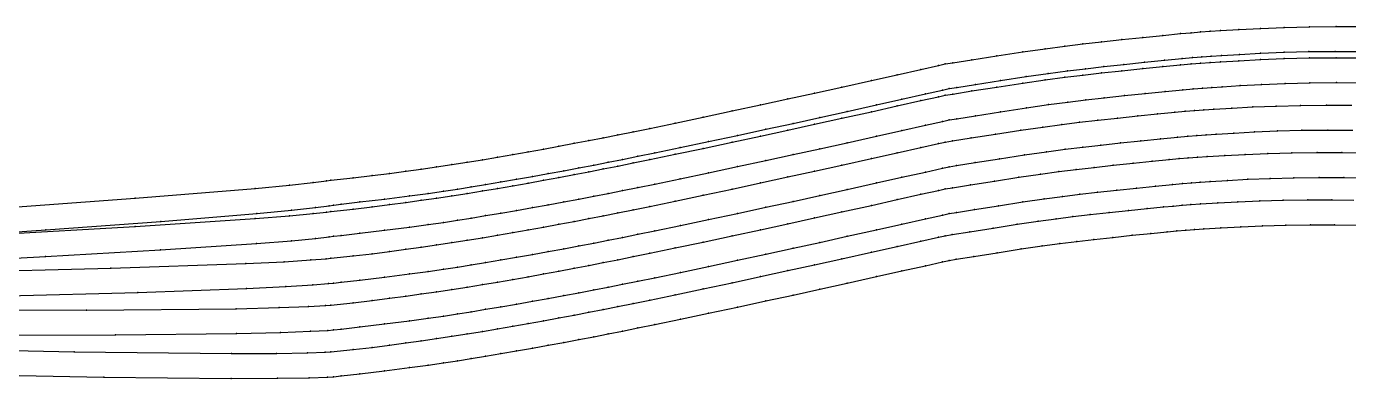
# Model space of a CAD drawing. Extents: x 50 to 2594, y 47 to 2136.
# Drawn here: x 1322.2 to 1745.8, y 1475.4 to 1588.2 of the extents above; entities that cross this region are included whole.
import ezdxf

# ---------------------------------------------------------------- set-up
doc = ezdxf.new("R2010")
doc.units = 0

# ---------------------------------------------------------------- blocks, each defined once
blk = doc.blocks.new('837.ESPALDA_XS')
at = {"layer": '1'}
blk.add_lwpolyline([(1293.245, 1520.564), (1328.381, 1522.999), (1365.248, 1525.706), (1395.982, 1528.232), (1407.129, 1529.321), (1414.771, 1530.176), (1419.167, 1530.735), (1420.574, 1530.935), (1422.998, 1531.217), (1429.064, 1531.933), (1436.964, 1532.885), (1444.891, 1533.877), (1450.867, 1534.678), (1455.848, 1535.399), (1460.289, 1536.089), (1464.646, 1536.797), (1469.282, 1537.561), (1474.181, 1538.379), (1479.236, 1539.239), (1484.339, 1540.129), (1489.39, 1541.039), (1494.357, 1541.957), (1499.214, 1542.875), (1503.939, 1543.782), (1508.546, 1544.679), (1513.203, 1545.598), (1518.116, 1546.586), (1523.493, 1547.684), (1531.702, 1549.39), (1540.682, 1551.281), (1549.976, 1553.26), (1559.133, 1555.23), (1567.833, 1557.123), (1576.353, 1558.995), (1585.106, 1560.933), (1594.504, 1563.025), (1602.681, 1564.849), (1610.204, 1566.528), (1615.714, 1567.759), (1617.853, 1568.237), (1620.251, 1568.622), (1626.302, 1569.583), (1634.289, 1570.834), (1642.496, 1572.084), (1649.605, 1573.111), (1655.757, 1573.934), (1661.504, 1574.637), (1667.397, 1575.306), (1673.824, 1576.004), (1680.465, 1576.702), (1686.836, 1577.348), (1692.453, 1577.889), (1695.788, 1578.188), (1698.801, 1578.434), (1701.788, 1578.652), (1705.047, 1578.868), (1710.842, 1579.219), (1717.629, 1579.572), (1725.135, 1579.88), (1733.085, 1580.093), (1741.522, 1580.18), (1749.704, 1580.154)], dxfattribs=at)
at = {"layer": '14'}
blk.add_lwpolyline([(1312.016, 1529.877), (1357.076, 1533.118), (1395.498, 1536.229), (1406.499, 1537.303), (1414.039, 1538.146), (1418.374, 1538.697), (1419.762, 1538.894), (1426.864, 1539.653), (1432.988, 1540.373), (1438.506, 1541.08), (1443.788, 1541.801), (1448.623, 1542.483), (1453.53, 1543.195), (1458.468, 1543.935), (1463.398, 1544.699), (1468.288, 1545.487), (1473.156, 1546.298), (1478.027, 1547.137), (1482.928, 1548.004), (1487.871, 1548.9), (1492.809, 1549.813), (1497.681, 1550.731), (1502.426, 1551.638), (1507.03, 1552.532), (1511.663, 1553.447), (1516.54, 1554.428), (1521.878, 1555.52), (1530.056, 1557.22), (1539.016, 1559.107), (1548.297, 1561.083), (1557.442, 1563.05), (1566.134, 1564.94), (1574.657, 1566.812), (1583.44, 1568.756), (1592.908, 1570.861), (1601.183, 1572.704), (1608.812, 1574.404), (1614.408, 1575.651), (1616.581, 1576.136), (1618.995, 1576.522), (1625.085, 1577.487), (1633.128, 1578.742), (1641.397, 1579.999), (1648.626, 1581.04), (1654.876, 1581.873), (1660.705, 1582.584), (1666.667, 1583.259), (1673.156, 1583.961), (1679.855, 1584.663), (1686.283, 1585.311), (1691.957, 1585.855), (1695.349, 1586.158), (1698.417, 1586.406), (1701.462, 1586.627), (1704.784, 1586.844), (1710.682, 1587.196), (1717.582, 1587.55), (1725.204, 1587.859), (1733.267, 1588.074), (1741.805, 1588.163), (1750.086, 1588.139)], dxfattribs=at)
at = {"layer": '2'}
for p in [(1616.581, 1576.136), (1617.853, 1568.237), (1419.762, 1538.894), (1420.574, 1530.935)]:
    blk.add_point(p, dxfattribs=at)
at = {"layer": '3'}
for p in [(1679.855, 1584.663), (1686.283, 1585.311), (1691.957, 1585.855), (1695.349, 1586.158), (1698.417, 1586.406), (1701.462, 1586.627), (1704.784, 1586.844), (1710.682, 1587.196), (1717.582, 1587.55), (1725.204, 1587.859), (1733.267, 1588.074), (1741.805, 1588.163), (1648.626, 1581.04), (1654.876, 1581.873), (1660.705, 1582.584), (1666.667, 1583.259), (1673.156, 1583.961), (1733.085, 1580.093), (1741.522, 1580.18), (1618.995, 1576.522), (1625.085, 1577.487), (1633.128, 1578.742), (1641.397, 1579.999), (1673.824, 1576.004), (1680.465, 1576.702), (1686.836, 1577.348), (1692.453, 1577.889), (1695.788, 1578.188), (1698.801, 1578.434), (1701.788, 1578.652), (1705.047, 1578.868), (1710.842, 1579.219), (1717.629, 1579.572), (1725.135, 1579.88), (1601.183, 1572.704), (1608.812, 1574.404), (1614.408, 1575.651), (1642.496, 1572.084), (1649.605, 1573.111), (1655.757, 1573.934), (1661.504, 1574.637), (1667.397, 1575.306), (1583.44, 1568.756), (1592.908, 1570.861), (1615.714, 1567.759), (1620.251, 1568.622), (1626.302, 1569.583), (1634.289, 1570.834), (1566.134, 1564.94), (1574.657, 1566.812), (1602.681, 1564.849), (1610.204, 1566.528), (1539.016, 1559.107), (1548.297, 1561.083), (1557.442, 1563.05), (1576.353, 1558.995), (1585.106, 1560.933), (1594.504, 1563.025), (1521.878, 1555.52), (1530.056, 1557.22), (1559.133, 1555.23), (1567.833, 1557.123), (1497.681, 1550.731), (1502.426, 1551.638), (1507.03, 1552.532), (1511.663, 1553.447), (1516.54, 1554.428), (1540.682, 1551.281), (1549.976, 1553.26), (1473.156, 1546.298), (1478.027, 1547.137), (1482.928, 1548.004), (1487.871, 1548.9), (1492.809, 1549.813), (1518.116, 1546.586), (1523.493, 1547.684), (1531.702, 1549.39), (1448.623, 1542.483), (1453.53, 1543.195), (1458.468, 1543.935), (1463.398, 1544.699), (1468.288, 1545.487), (1494.357, 1541.957), (1499.214, 1542.875), (1503.939, 1543.782), (1508.546, 1544.679), (1513.203, 1545.598), (1414.039, 1538.146), (1418.374, 1538.697), (1426.864, 1539.653), (1432.988, 1540.373), (1438.506, 1541.08), (1443.788, 1541.801), (1474.181, 1538.379), (1479.236, 1539.239), (1484.339, 1540.129), (1489.39, 1541.039), (1395.498, 1536.229), (1406.499, 1537.303), (1444.891, 1533.877), (1450.867, 1534.678), (1455.848, 1535.399), (1460.289, 1536.089), (1464.646, 1536.797), (1469.282, 1537.561), (1357.076, 1533.118), (1407.129, 1529.321), (1414.771, 1530.176), (1419.167, 1530.735), (1422.998, 1531.217), (1429.064, 1531.933), (1436.964, 1532.885), (1365.248, 1525.706), (1395.982, 1528.232), (1328.381, 1522.999)]:
    blk.add_point(p, dxfattribs=at)
at = {"layer": '4'}
for p in [(1616.581, 1576.136, 5), (1617.853, 1568.237, 5)]:
    blk.add_point(p, dxfattribs=at)
blk = doc.blocks.new('837.ESPALDA_S')
at = {"layer": '1'}
blk.add_lwpolyline([(1293.135, 1512.554), (1328.295, 1514.44), (1365.189, 1516.571), (1395.95, 1518.617), (1407.11, 1519.531), (1414.762, 1520.267), (1419.164, 1520.757), (1420.574, 1520.935), (1422.998, 1521.217), (1429.064, 1521.933), (1436.964, 1522.885), (1444.891, 1523.877), (1450.867, 1524.678), (1455.848, 1525.399), (1460.289, 1526.089), (1464.646, 1526.797), (1469.282, 1527.561), (1474.181, 1528.379), (1479.236, 1529.239), (1484.339, 1530.129), (1489.39, 1531.039), (1494.357, 1531.957), (1499.214, 1532.875), (1503.939, 1533.782), (1508.546, 1534.679), (1513.203, 1535.598), (1518.116, 1536.586), (1523.493, 1537.684), (1531.702, 1539.39), (1540.682, 1541.281), (1549.976, 1543.26), (1559.133, 1545.23), (1567.833, 1547.123), (1576.353, 1548.995), (1585.106, 1550.933), (1594.504, 1553.025), (1602.681, 1554.849), (1610.204, 1556.528), (1615.714, 1557.759), (1617.853, 1558.237), (1620.258, 1558.622), (1626.328, 1559.584), (1634.34, 1560.835), (1642.572, 1562.086), (1649.702, 1563.113), (1655.874, 1563.936), (1661.638, 1564.639), (1667.549, 1565.307), (1673.995, 1566.005), (1680.656, 1566.703), (1687.047, 1567.348), (1692.681, 1567.888), (1696.027, 1568.187), (1699.049, 1568.432), (1702.045, 1568.65), (1705.313, 1568.865), (1711.126, 1569.215), (1717.934, 1569.567), (1725.462, 1569.872), (1733.436, 1570.083), (1741.899, 1570.166), (1750.105, 1570.138)], dxfattribs=at)
at = {"layer": '14'}
blk.add_lwpolyline([(1312.007, 1521.569), (1357.062, 1524.104), (1395.486, 1526.611), (1406.491, 1527.512), (1414.034, 1528.236), (1418.373, 1528.719), (1419.762, 1528.894), (1426.864, 1529.653), (1432.988, 1530.373), (1438.506, 1531.08), (1443.788, 1531.801), (1448.623, 1532.483), (1453.53, 1533.195), (1458.468, 1533.935), (1463.398, 1534.699), (1468.288, 1535.487), (1473.156, 1536.298), (1478.027, 1537.137), (1482.928, 1538.004), (1487.871, 1538.9), (1492.809, 1539.813), (1497.681, 1540.731), (1502.426, 1541.638), (1507.03, 1542.532), (1511.663, 1543.447), (1516.54, 1544.428), (1521.878, 1545.52), (1530.056, 1547.22), (1539.016, 1549.107), (1548.297, 1551.083), (1557.442, 1553.05), (1566.134, 1554.94), (1574.657, 1556.812), (1583.44, 1558.756), (1592.908, 1560.861), (1601.183, 1562.704), (1608.812, 1564.404), (1614.408, 1565.651), (1616.581, 1566.136), (1618.995, 1566.522), (1625.085, 1567.487), (1633.128, 1568.742), (1641.397, 1569.999), (1648.626, 1571.04), (1654.876, 1571.873), (1660.705, 1572.584), (1666.667, 1573.259), (1673.156, 1573.961), (1679.855, 1574.663), (1686.283, 1575.311), (1691.957, 1575.855), (1695.349, 1576.158), (1698.417, 1576.406), (1701.462, 1576.627), (1704.784, 1576.844), (1710.682, 1577.196), (1717.582, 1577.55), (1725.204, 1577.859), (1733.267, 1578.074), (1741.805, 1578.163), (1750.086, 1578.139)], dxfattribs=at)
at = {"layer": '2'}
for p in [(1616.581, 1566.136), (1617.853, 1558.237), (1419.762, 1528.894), (1420.574, 1520.935)]:
    blk.add_point(p, dxfattribs=at)
at = {"layer": '3'}
for p in [(1691.957, 1575.855), (1695.349, 1576.158), (1698.417, 1576.406), (1701.462, 1576.627), (1704.784, 1576.844), (1710.682, 1577.196), (1717.582, 1577.55), (1725.204, 1577.859), (1733.267, 1578.074), (1741.805, 1578.163), (1654.876, 1571.873), (1660.705, 1572.584), (1666.667, 1573.259), (1673.156, 1573.961), (1679.855, 1574.663), (1686.283, 1575.311), (1625.085, 1567.487), (1633.128, 1568.742), (1641.397, 1569.999), (1648.626, 1571.04), (1692.681, 1567.888), (1696.027, 1568.187), (1699.049, 1568.432), (1702.045, 1568.65), (1705.313, 1568.865), (1711.126, 1569.215), (1717.934, 1569.567), (1725.462, 1569.872), (1733.436, 1570.083), (1741.899, 1570.166), (1608.812, 1564.404), (1614.408, 1565.651), (1618.995, 1566.522), (1655.874, 1563.936), (1661.638, 1564.639), (1667.549, 1565.307), (1673.995, 1566.005), (1680.656, 1566.703), (1687.047, 1567.348), (1592.908, 1560.861), (1601.183, 1562.704), (1626.328, 1559.584), (1634.34, 1560.835), (1642.572, 1562.086), (1649.702, 1563.113), (1566.134, 1554.94), (1574.657, 1556.812), (1583.44, 1558.756), (1602.681, 1554.849), (1610.204, 1556.528), (1615.714, 1557.759), (1620.258, 1558.622), (1548.297, 1551.083), (1557.442, 1553.05), (1585.106, 1550.933), (1594.504, 1553.025), (1530.056, 1547.22), (1539.016, 1549.107), (1567.833, 1547.123), (1576.353, 1548.995), (1507.03, 1542.532), (1511.663, 1543.447), (1516.54, 1544.428), (1521.878, 1545.52), (1549.976, 1543.26), (1559.133, 1545.23), (1482.928, 1538.004), (1487.871, 1538.9), (1492.809, 1539.813), (1497.681, 1540.731), (1502.426, 1541.638), (1531.702, 1539.39), (1540.682, 1541.281), (1458.468, 1533.935), (1463.398, 1534.699), (1468.288, 1535.487), (1473.156, 1536.298), (1478.027, 1537.137), (1503.939, 1533.782), (1508.546, 1534.679), (1513.203, 1535.598), (1518.116, 1536.586), (1523.493, 1537.684), (1426.864, 1529.653), (1432.988, 1530.373), (1438.506, 1531.08), (1443.788, 1531.801), (1448.623, 1532.483), (1453.53, 1533.195), (1484.339, 1530.129), (1489.39, 1531.039), (1494.357, 1531.957), (1499.214, 1532.875), (1395.486, 1526.611), (1406.491, 1527.512), (1414.034, 1528.236), (1418.373, 1528.719), (1455.848, 1525.399), (1460.289, 1526.089), (1464.646, 1526.797), (1469.282, 1527.561), (1474.181, 1528.379), (1479.236, 1529.239), (1357.062, 1524.104), (1422.998, 1521.217), (1429.064, 1521.933), (1436.964, 1522.885), (1444.891, 1523.877), (1450.867, 1524.678), (1365.189, 1516.571), (1395.95, 1518.617), (1407.11, 1519.531), (1414.762, 1520.267), (1419.164, 1520.757), (1328.295, 1514.44)]:
    blk.add_point(p, dxfattribs=at)
at = {"layer": '4'}
for p in [(1616.581, 1566.136, 5), (1617.853, 1558.237, 5)]:
    blk.add_point(p, dxfattribs=at)
blk = doc.blocks.new('837.ESPALDA_M')
at = {"layer": '1'}
blk.add_lwpolyline([(1316.093, 1501.857), (1357.85, 1502.961), (1392.673, 1504.185), (1405.313, 1504.824), (1413.984, 1505.385), (1418.975, 1505.784), (1420.574, 1505.935), (1422.998, 1506.217), (1429.064, 1506.933), (1436.964, 1507.885), (1444.892, 1508.877), (1450.868, 1509.678), (1455.849, 1510.399), (1460.29, 1511.089), (1464.648, 1511.797), (1469.284, 1512.561), (1474.183, 1513.379), (1479.238, 1514.239), (1484.341, 1515.13), (1489.393, 1516.039), (1494.359, 1516.957), (1499.217, 1517.875), (1503.943, 1518.783), (1508.549, 1519.679), (1513.206, 1520.599), (1518.12, 1521.586), (1523.496, 1522.685), (1531.706, 1524.39), (1540.686, 1526.282), (1549.981, 1528.261), (1559.138, 1530.231), (1567.838, 1532.123), (1576.359, 1533.995), (1585.113, 1535.934), (1594.511, 1538.026), (1602.688, 1539.85), (1610.211, 1541.53), (1615.721, 1542.76), (1617.86, 1543.238), (1620.212, 1543.616), (1626.146, 1544.561), (1633.979, 1545.789), (1642.027, 1547.017), (1648.999, 1548.026), (1655.032, 1548.834), (1660.668, 1549.525), (1666.447, 1550.183), (1672.75, 1550.87), (1679.262, 1551.556), (1685.511, 1552.191), (1691.019, 1552.723), (1694.29, 1553.017), (1697.245, 1553.259), (1700.174, 1553.474), (1703.37, 1553.687), (1709.054, 1554.032), (1715.71, 1554.38), (1723.071, 1554.684), (1730.867, 1554.895), (1739.142, 1554.982), (1747.166, 1554.959)], dxfattribs=at)
at = {"layer": '14'}
blk.add_lwpolyline([(1298.59, 1509.456), (1349.237, 1510.718), (1392.442, 1512.183), (1404.821, 1512.809), (1413.312, 1513.357), (1418.197, 1513.746), (1419.762, 1513.894), (1426.864, 1514.653), (1432.988, 1515.373), (1438.506, 1516.08), (1443.788, 1516.801), (1448.623, 1517.483), (1453.53, 1518.195), (1458.468, 1518.935), (1463.398, 1519.699), (1468.288, 1520.487), (1473.156, 1521.298), (1478.028, 1522.137), (1482.928, 1523.004), (1487.871, 1523.9), (1492.809, 1524.813), (1497.681, 1525.731), (1502.426, 1526.638), (1507.03, 1527.532), (1511.663, 1528.447), (1516.54, 1529.428), (1521.878, 1530.52), (1530.056, 1532.22), (1539.016, 1534.107), (1548.297, 1536.083), (1557.442, 1538.05), (1566.134, 1539.94), (1574.657, 1541.812), (1583.44, 1543.756), (1592.908, 1545.861), (1601.183, 1547.704), (1608.812, 1549.404), (1614.408, 1550.651), (1616.581, 1551.136), (1618.937, 1551.514), (1624.88, 1552.462), (1632.728, 1553.695), (1640.798, 1554.929), (1647.852, 1555.952), (1653.952, 1556.77), (1659.64, 1557.469), (1665.459, 1558.133), (1671.791, 1558.825), (1678.329, 1559.515), (1684.602, 1560.154), (1690.139, 1560.69), (1693.449, 1560.988), (1696.443, 1561.234), (1699.414, 1561.451), (1702.657, 1561.667), (1708.413, 1562.016), (1715.148, 1562.368), (1722.586, 1562.676), (1730.455, 1562.893), (1738.788, 1562.987), (1746.87, 1562.972)], dxfattribs=at)
at = {"layer": '2'}
for p in [(1616.581, 1551.136), (1617.86, 1543.238), (1419.762, 1513.894), (1420.574, 1505.935)]:
    blk.add_point(p, dxfattribs=at)
at = {"layer": '3'}
for p in [(1678.329, 1559.515), (1684.602, 1560.154), (1690.139, 1560.69), (1693.449, 1560.988), (1696.443, 1561.234), (1699.414, 1561.451), (1702.657, 1561.667), (1708.413, 1562.016), (1715.148, 1562.368), (1722.586, 1562.676), (1730.455, 1562.893), (1738.788, 1562.987), (1640.798, 1554.929), (1647.852, 1555.952), (1653.952, 1556.77), (1659.64, 1557.469), (1665.459, 1558.133), (1671.791, 1558.825), (1723.071, 1554.684), (1730.867, 1554.895), (1739.142, 1554.982), (1614.408, 1550.651), (1618.937, 1551.514), (1624.88, 1552.462), (1632.728, 1553.695), (1672.75, 1550.87), (1679.262, 1551.556), (1685.511, 1552.191), (1691.019, 1552.723), (1694.29, 1553.017), (1697.245, 1553.259), (1700.174, 1553.474), (1703.37, 1553.687), (1709.054, 1554.032), (1715.71, 1554.38), (1601.183, 1547.704), (1608.812, 1549.404), (1642.027, 1547.017), (1648.999, 1548.026), (1655.032, 1548.834), (1660.668, 1549.525), (1666.447, 1550.183), (1583.44, 1543.756), (1592.908, 1545.861), (1615.721, 1542.76), (1620.212, 1543.616), (1626.146, 1544.561), (1633.979, 1545.789), (1557.442, 1538.05), (1566.134, 1539.94), (1574.657, 1541.812), (1594.511, 1538.026), (1602.688, 1539.85), (1610.211, 1541.53), (1539.016, 1534.107), (1548.297, 1536.083), (1576.359, 1533.995), (1585.113, 1535.934), (1516.54, 1529.428), (1521.878, 1530.52), (1530.056, 1532.22), (1559.138, 1530.231), (1567.838, 1532.123), (1497.681, 1525.731), (1502.426, 1526.638), (1507.03, 1527.532), (1511.663, 1528.447), (1540.686, 1526.282), (1549.981, 1528.261), (1473.156, 1521.298), (1478.028, 1522.137), (1482.928, 1523.004), (1487.871, 1523.9), (1492.809, 1524.813), (1518.12, 1521.586), (1523.496, 1522.685), (1531.706, 1524.39), (1443.788, 1516.801), (1448.623, 1517.483), (1453.53, 1518.195), (1458.468, 1518.935), (1463.398, 1519.699), (1468.288, 1520.487), (1494.359, 1516.957), (1499.217, 1517.875), (1503.943, 1518.783), (1508.549, 1519.679), (1513.206, 1520.599), (1404.821, 1512.809), (1413.312, 1513.357), (1418.197, 1513.746), (1426.864, 1514.653), (1432.988, 1515.373), (1438.506, 1516.08), (1469.284, 1512.561), (1474.183, 1513.379), (1479.238, 1514.239), (1484.341, 1515.13), (1489.393, 1516.039), (1349.237, 1510.718), (1392.442, 1512.183), (1444.892, 1508.877), (1450.868, 1509.678), (1455.849, 1510.399), (1460.29, 1511.089), (1464.648, 1511.797), (1392.673, 1504.185), (1405.313, 1504.824), (1413.984, 1505.385), (1418.975, 1505.784), (1422.998, 1506.217), (1429.064, 1506.933), (1436.964, 1507.885), (1357.85, 1502.961)]:
    blk.add_point(p, dxfattribs=at)
at = {"layer": '4'}
for p in [(1616.581, 1551.136, 5), (1617.86, 1543.238, 5)]:
    blk.add_point(p, dxfattribs=at)
blk = doc.blocks.new('837.ESPALDA_L')
at = {"layer": '1'}
blk.add_lwpolyline([(1304.172, 1489.308), (1350.678, 1489.373), (1389.471, 1489.765), (1403.558, 1490.124), (1413.224, 1490.507), (1418.79, 1490.811), (1420.574, 1490.935), (1422.998, 1491.217), (1429.064, 1491.933), (1436.965, 1492.885), (1444.893, 1493.877), (1450.869, 1494.678), (1455.85, 1495.399), (1460.292, 1496.089), (1464.649, 1496.797), (1469.285, 1497.561), (1474.185, 1498.379), (1479.24, 1499.239), (1484.343, 1500.13), (1489.395, 1501.039), (1494.362, 1501.957), (1499.22, 1502.875), (1503.945, 1503.783), (1508.552, 1504.679), (1513.209, 1505.599), (1518.123, 1506.586), (1523.499, 1507.685), (1531.71, 1509.391), (1540.69, 1511.282), (1549.985, 1513.261), (1559.142, 1515.232), (1567.843, 1517.124), (1576.364, 1518.996), (1585.117, 1520.935), (1594.516, 1523.027), (1602.693, 1524.851), (1610.216, 1526.53), (1615.727, 1527.761), (1617.866, 1528.239), (1620.164, 1528.61), (1625.964, 1529.537), (1633.619, 1530.743), (1641.484, 1531.948), (1648.297, 1532.94), (1654.194, 1533.733), (1659.702, 1534.413), (1665.349, 1535.059), (1671.509, 1535.735), (1677.874, 1536.41), (1683.98, 1537.034), (1689.364, 1537.558), (1692.561, 1537.847), (1695.449, 1538.086), (1698.311, 1538.298), (1701.435, 1538.508), (1706.99, 1538.849), (1713.495, 1539.194), (1720.689, 1539.496), (1728.309, 1539.708), (1736.397, 1539.798), (1744.239, 1539.781), (1751.415, 1539.698)], dxfattribs=at)
at = {"layer": '14'}
blk.add_lwpolyline([(1285.173, 1497.342), (1341.411, 1497.333), (1389.397, 1497.756), (1403.152, 1498.105), (1412.589, 1498.477), (1418.021, 1498.773), (1419.762, 1498.894), (1426.864, 1499.653), (1432.988, 1500.373), (1438.506, 1501.08), (1443.788, 1501.801), (1448.623, 1502.483), (1453.53, 1503.195), (1458.468, 1503.935), (1463.398, 1504.699), (1468.288, 1505.486), (1473.156, 1506.298), (1478.028, 1507.137), (1482.928, 1508.004), (1487.871, 1508.9), (1492.809, 1509.813), (1497.681, 1510.73), (1502.426, 1511.638), (1507.03, 1512.531), (1511.663, 1513.446), (1516.54, 1514.428), (1521.878, 1515.52), (1530.056, 1517.219), (1539.016, 1519.106), (1548.297, 1521.083), (1557.442, 1523.049), (1566.134, 1524.94), (1574.657, 1526.812), (1583.44, 1528.756), (1592.908, 1530.861), (1601.183, 1532.704), (1608.812, 1534.404), (1614.408, 1535.651), (1616.581, 1536.135), (1618.878, 1536.507), (1624.674, 1537.437), (1632.329, 1538.647), (1640.199, 1539.858), (1647.078, 1540.863), (1653.027, 1541.667), (1658.575, 1542.354), (1664.25, 1543.007), (1670.426, 1543.688), (1676.802, 1544.368), (1682.92, 1544.997), (1688.321, 1545.525), (1691.549, 1545.819), (1694.469, 1546.061), (1697.367, 1546.276), (1700.53, 1546.49), (1706.144, 1546.835), (1712.713, 1547.185), (1719.968, 1547.493), (1727.643, 1547.712), (1735.771, 1547.812), (1743.654, 1547.804), (1750.882, 1547.728)], dxfattribs=at)
at = {"layer": '2'}
for p in [(1616.581, 1536.135), (1617.866, 1528.239), (1419.762, 1498.894), (1420.574, 1490.935)]:
    blk.add_point(p, dxfattribs=at)
at = {"layer": '3'}
for p in [(1697.367, 1546.276), (1700.53, 1546.49), (1706.144, 1546.835), (1712.713, 1547.185), (1719.968, 1547.493), (1727.643, 1547.712), (1735.771, 1547.812), (1743.654, 1547.804), (1658.575, 1542.354), (1664.25, 1543.007), (1670.426, 1543.688), (1676.802, 1544.368), (1682.92, 1544.997), (1688.321, 1545.525), (1691.549, 1545.819), (1694.469, 1546.061), (1632.329, 1538.647), (1640.199, 1539.858), (1647.078, 1540.863), (1653.027, 1541.667), (1692.561, 1537.847), (1695.449, 1538.086), (1698.311, 1538.298), (1701.435, 1538.508), (1706.99, 1538.849), (1713.495, 1539.194), (1720.689, 1539.496), (1728.309, 1539.708), (1736.397, 1539.798), (1744.239, 1539.781), (1608.812, 1534.404), (1614.408, 1535.651), (1618.878, 1536.507), (1624.674, 1537.437), (1654.194, 1533.733), (1659.702, 1534.413), (1665.349, 1535.059), (1671.509, 1535.735), (1677.874, 1536.41), (1683.98, 1537.034), (1689.364, 1537.558), (1592.908, 1530.861), (1601.183, 1532.704), (1625.964, 1529.537), (1633.619, 1530.743), (1641.484, 1531.948), (1648.297, 1532.94), (1574.657, 1526.812), (1583.44, 1528.756), (1610.216, 1526.53), (1615.727, 1527.761), (1620.164, 1528.61), (1548.297, 1521.083), (1557.442, 1523.049), (1566.134, 1524.94), (1585.117, 1520.935), (1594.516, 1523.027), (1602.693, 1524.851), (1530.056, 1517.219), (1539.016, 1519.106), (1567.843, 1517.124), (1576.364, 1518.996), (1507.03, 1512.531), (1511.663, 1513.446), (1516.54, 1514.428), (1521.878, 1515.52), (1549.985, 1513.261), (1559.142, 1515.232), (1487.871, 1508.9), (1492.809, 1509.813), (1497.681, 1510.73), (1502.426, 1511.638), (1531.71, 1509.391), (1540.69, 1511.282), (1458.468, 1503.935), (1463.398, 1504.699), (1468.288, 1505.486), (1473.156, 1506.298), (1478.028, 1507.137), (1482.928, 1508.004), (1508.552, 1504.679), (1513.209, 1505.599), (1518.123, 1506.586), (1523.499, 1507.685), (1426.864, 1499.653), (1432.988, 1500.373), (1438.506, 1501.08), (1443.788, 1501.801), (1448.623, 1502.483), (1453.53, 1503.195), (1484.343, 1500.13), (1489.395, 1501.039), (1494.362, 1501.957), (1499.22, 1502.875), (1503.945, 1503.783), (1341.411, 1497.333), (1389.397, 1497.756), (1403.152, 1498.105), (1412.589, 1498.477), (1418.021, 1498.773), (1455.85, 1495.399), (1460.292, 1496.089), (1464.649, 1496.797), (1469.285, 1497.561), (1474.185, 1498.379), (1479.24, 1499.239), (1422.998, 1491.217), (1429.064, 1491.933), (1436.965, 1492.885), (1444.893, 1493.877), (1450.869, 1494.678), (1350.678, 1489.373), (1389.471, 1489.765), (1403.558, 1490.124), (1413.224, 1490.507), (1418.79, 1490.811)]:
    blk.add_point(p, dxfattribs=at)
at = {"layer": '4'}
for p in [(1616.581, 1536.135, 5), (1617.866, 1528.239, 5)]:
    blk.add_point(p, dxfattribs=at)
blk = doc.blocks.new('837.ESPALDA_XL')
at = {"layer": '1'}
blk.add_lwpolyline([(1298.07, 1476.758), (1347.001, 1475.814), (1387.825, 1475.381), (1402.653, 1475.452), (1412.832, 1475.644), (1418.694, 1475.843), (1420.574, 1475.935), (1422.998, 1476.217), (1429.064, 1476.932), (1436.966, 1477.885), (1444.894, 1478.877), (1450.871, 1479.678), (1455.852, 1480.399), (1460.293, 1481.09), (1464.651, 1481.798), (1469.287, 1482.561), (1474.187, 1483.379), (1479.243, 1484.239), (1484.346, 1485.13), (1489.397, 1486.039), (1494.365, 1486.958), (1499.223, 1487.876), (1503.948, 1488.783), (1508.556, 1489.68), (1513.213, 1490.6), (1518.127, 1491.587), (1523.504, 1492.686), (1531.714, 1494.391), (1540.694, 1496.283), (1549.99, 1498.262), (1559.147, 1500.232), (1567.849, 1502.125), (1576.37, 1503.997), (1585.124, 1505.936), (1594.523, 1508.028), (1602.7, 1509.852), (1610.224, 1511.532), (1615.735, 1512.763), (1617.874, 1513.241), (1620.118, 1513.604), (1625.78, 1514.514), (1633.255, 1515.697), (1640.934, 1516.88), (1647.586, 1517.853), (1653.344, 1518.633), (1658.722, 1519.3), (1664.236, 1519.935), (1670.251, 1520.6), (1676.466, 1521.263), (1682.428, 1521.878), (1687.685, 1522.393), (1690.807, 1522.678), (1693.626, 1522.913), (1696.421, 1523.123), (1699.471, 1523.33), (1704.895, 1523.667), (1711.248, 1524.009), (1718.272, 1524.309), (1725.713, 1524.521), (1733.61, 1524.616), (1741.269, 1524.605), (1748.276, 1524.529)], dxfattribs=at)
at = {"layer": '14'}
blk.add_lwpolyline([(1278.457, 1485.196), (1337.487, 1483.962), (1387.864, 1483.361), (1402.31, 1483.428), (1412.224, 1483.613), (1417.932, 1483.805), (1419.762, 1483.894), (1426.864, 1484.653), (1432.988, 1485.373), (1438.506, 1486.08), (1443.788, 1486.801), (1448.623, 1487.483), (1453.53, 1488.195), (1458.468, 1488.935), (1463.398, 1489.699), (1468.288, 1490.486), (1473.156, 1491.298), (1478.028, 1492.137), (1482.928, 1493.004), (1487.871, 1493.9), (1492.809, 1494.813), (1497.681, 1495.73), (1502.426, 1496.638), (1507.03, 1497.531), (1511.663, 1498.446), (1516.54, 1499.428), (1521.878, 1500.52), (1530.056, 1502.219), (1539.016, 1504.106), (1548.297, 1506.082), (1557.442, 1508.049), (1566.134, 1509.94), (1574.657, 1511.812), (1583.44, 1513.756), (1592.908, 1515.861), (1601.183, 1517.704), (1608.812, 1519.404), (1614.408, 1520.651), (1616.581, 1521.135), (1618.82, 1521.5), (1624.469, 1522.413), (1631.929, 1523.599), (1639.6, 1524.788), (1646.305, 1525.774), (1652.103, 1526.564), (1657.51, 1527.239), (1663.041, 1527.881), (1669.061, 1528.551), (1675.276, 1529.22), (1681.238, 1529.84), (1686.503, 1530.36), (1689.649, 1530.65), (1692.495, 1530.889), (1695.32, 1531.101), (1698.403, 1531.312), (1703.875, 1531.655), (1710.278, 1532.002), (1717.35, 1532.309), (1724.831, 1532.531), (1732.754, 1532.636), (1740.439, 1532.637), (1747.484, 1532.57)], dxfattribs=at)
at = {"layer": '2'}
for p in [(1616.581, 1521.135), (1617.874, 1513.241), (1419.762, 1483.894), (1420.574, 1475.935)]:
    blk.add_point(p, dxfattribs=at)
at = {"layer": '3'}
for p in [(1681.238, 1529.84), (1686.503, 1530.36), (1689.649, 1530.65), (1692.495, 1530.889), (1695.32, 1531.101), (1698.403, 1531.312), (1703.875, 1531.655), (1710.278, 1532.002), (1717.35, 1532.309), (1724.831, 1532.531), (1732.754, 1532.636), (1740.439, 1532.637), (1646.305, 1525.774), (1652.103, 1526.564), (1657.51, 1527.239), (1663.041, 1527.881), (1669.061, 1528.551), (1675.276, 1529.22), (1618.82, 1521.5), (1624.469, 1522.413), (1631.929, 1523.599), (1639.6, 1524.788), (1676.466, 1521.263), (1682.428, 1521.878), (1687.685, 1522.393), (1690.807, 1522.678), (1693.626, 1522.913), (1696.421, 1523.123), (1699.471, 1523.33), (1704.895, 1523.667), (1711.248, 1524.009), (1718.272, 1524.309), (1725.713, 1524.521), (1733.61, 1524.616), (1741.269, 1524.605), (1601.183, 1517.704), (1608.812, 1519.404), (1614.408, 1520.651), (1640.934, 1516.88), (1647.586, 1517.853), (1653.344, 1518.633), (1658.722, 1519.3), (1664.236, 1519.935), (1670.251, 1520.6), (1583.44, 1513.756), (1592.908, 1515.861), (1615.735, 1512.763), (1620.118, 1513.604), (1625.78, 1514.514), (1633.255, 1515.697), (1566.134, 1509.94), (1574.657, 1511.812), (1602.7, 1509.852), (1610.224, 1511.532), (1539.016, 1504.106), (1548.297, 1506.082), (1557.442, 1508.049), (1576.37, 1503.997), (1585.124, 1505.936), (1594.523, 1508.028), (1521.878, 1500.52), (1530.056, 1502.219), (1559.147, 1500.232), (1567.849, 1502.125), (1497.681, 1495.73), (1502.426, 1496.638), (1507.03, 1497.531), (1511.663, 1498.446), (1516.54, 1499.428), (1540.694, 1496.283), (1549.99, 1498.262), (1473.156, 1491.298), (1478.028, 1492.137), (1482.928, 1493.004), (1487.871, 1493.9), (1492.809, 1494.813), (1518.127, 1491.587), (1523.504, 1492.686), (1531.714, 1494.391), (1448.623, 1487.483), (1453.53, 1488.195), (1458.468, 1488.935), (1463.398, 1489.699), (1468.288, 1490.486), (1494.365, 1486.958), (1499.223, 1487.876), (1503.948, 1488.783), (1508.556, 1489.68), (1513.213, 1490.6), (1337.487, 1483.962), (1387.864, 1483.361), (1402.31, 1483.428), (1412.224, 1483.613), (1417.932, 1483.805), (1426.864, 1484.653), (1432.988, 1485.373), (1438.506, 1486.08), (1443.788, 1486.801), (1474.187, 1483.379), (1479.243, 1484.239), (1484.346, 1485.13), (1489.397, 1486.039), (1444.894, 1478.877), (1450.871, 1479.678), (1455.852, 1480.399), (1460.293, 1481.09), (1464.651, 1481.798), (1469.287, 1482.561), (1347.001, 1475.814), (1387.825, 1475.381), (1402.653, 1475.452), (1412.832, 1475.644), (1418.694, 1475.843), (1422.998, 1476.217), (1429.064, 1476.932), (1436.966, 1477.885)]:
    blk.add_point(p, dxfattribs=at)
at = {"layer": '4'}
for p in [(1616.581, 1521.135, 5), (1617.874, 1513.241, 5)]:
    blk.add_point(p, dxfattribs=at)

msp = doc.modelspace()

# ---------------------------------------------------------------- block references
at = {"layer": '1'}
for name in ['837.ESPALDA_XL', '837.ESPALDA_L', '837.ESPALDA_M', '837.ESPALDA_S', '837.ESPALDA_XS']:
    msp.add_blockref(name, (0, 0), dxfattribs=at)

doc.saveas('drawing.dxf')
